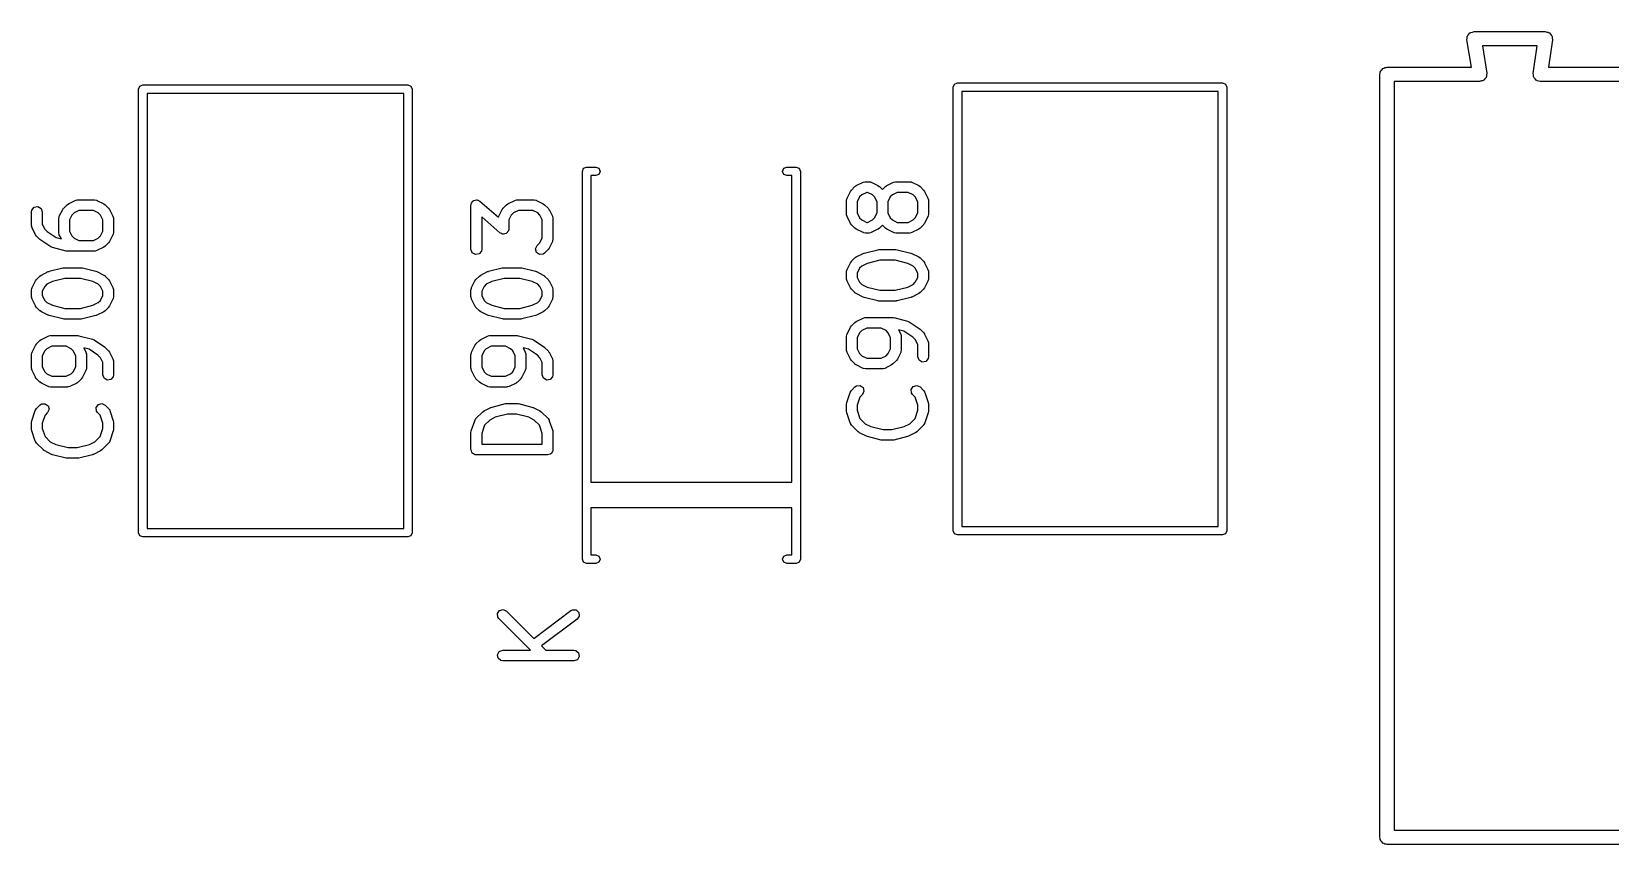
# Model space of a CAD drawing. Extents: x 77.7 to 161.9, y -134 to -51.5.
# Drawn here: x 100.22 to 122.37, y -63.11 to -51.71 of the extents above; entities that cross this region are included whole.
import ezdxf

# ---------------------------------------------------------------- set-up
doc = ezdxf.new("R2010")
doc.units = 0
doc.layers.add('BLACK', color=7, linetype='CONTINUOUS')

msp = doc.modelspace()

# ---------------------------------------------------------------- linework, layer by layer
at = {"layer": 'BLACK', "linetype": 'CONTINUOUS'}
for p, q in [((120.357, -51.8238), (120.361, -51.8006)), ((120.419, -52.208), (120.357, -51.8238)), ((120.361, -51.7771), (120.366, -51.7706)), ((120.361, -51.8006), (120.361, -51.7771)), ((120.366, -51.7706), (120.367, -51.7627)), ((120.367, -51.7627), (120.383, -51.7461)), ((120.383, -51.7461), (120.397, -51.7271)), ((120.397, -51.7271), (120.405, -51.7246)), ((120.405, -51.7246), (120.41, -51.719)), ((120.41, -51.719), (120.434, -51.7153)), ((120.434, -51.7153), (120.456, -51.708)), ((120.456, -51.708), (121.456, -51.708)), ((121.456, -51.708), (121.477, -51.715)), ((121.477, -51.715), (121.5, -51.7181)), ((121.5, -51.7181), (121.506, -51.7243)), ((121.555, -51.8219), (121.501, -52.208)), ((121.506, -51.7243), (121.515, -51.7271)), ((121.515, -51.7271), (121.528, -51.7453)), ((121.528, -51.7453), (121.544, -51.761)), ((121.544, -51.761), (121.546, -51.7698)), ((121.546, -51.7698), (121.551, -51.7771)), ((121.551, -51.7771), (121.551, -51.7997)), ((121.551, -51.7997), (121.555, -51.8219)), ((120.573, -51.908), (120.635, -52.2922)), ((121.341, -51.908), (120.573, -51.908)), ((121.287, -52.2941), (121.341, -51.908)), ((119.141, -52.2771), (119.15, -52.2643)), ((119.141, -52.2929), (119.141, -52.2771)), ((119.15, -52.2643), (119.155, -52.2492)), ((119.155, -52.2492), (119.168, -52.2399)), ((119.168, -52.2399), (119.177, -52.2271)), ((119.177, -52.2271), (119.192, -52.2222)), ((119.192, -52.2222), (119.205, -52.2129)), ((119.205, -52.2129), (119.221, -52.2129)), ((119.221, -52.2129), (119.236, -52.208)), ((119.236, -52.208), (120.419, -52.208)), ((121.501, -52.208), (126.436, -52.208)), ((101.717, -52.516), (101.735, -52.4736)), ((101.735, -52.4736), (101.777, -52.456)), ((101.777, -52.456), (105.497, -52.456)), ((105.497, -52.456), (105.539, -52.4736)), ((105.539, -52.4736), (105.557, -52.516)), ((113.147, -52.488), (113.165, -52.4456)), ((113.147, -58.708), (113.147, -52.488)), ((113.165, -52.4456), (113.207, -52.428)), ((113.207, -52.428), (116.927, -52.428)), ((116.927, -52.428), (116.969, -52.4456)), ((116.969, -52.4456), (116.987, -52.488)), ((116.987, -52.488), (116.987, -58.708)), ((119.136, -52.308), (119.141, -52.2929)), ((119.136, -63.008), (119.136, -52.308)), ((120.536, -52.408), (119.336, -52.408)), ((119.336, -52.408), (119.336, -62.908)), ((120.558, -52.4007), (120.536, -52.408)), ((120.582, -52.397), (120.558, -52.4007)), ((120.587, -52.3914), (120.582, -52.397)), ((120.595, -52.3889), (120.587, -52.3914)), ((120.609, -52.3699), (120.595, -52.3889)), ((120.625, -52.3533), (120.609, -52.3699)), ((120.626, -52.3454), (120.625, -52.3533)), ((120.631, -52.3389), (120.626, -52.3454)), ((120.635, -52.2922), (120.631, -52.3154)), ((120.631, -52.3154), (120.631, -52.3389)), ((121.291, -52.3163), (121.287, -52.2941)), ((121.291, -52.3389), (121.291, -52.3163)), ((121.296, -52.3462), (121.291, -52.3389)), ((121.298, -52.355), (121.296, -52.3462)), ((121.314, -52.3707), (121.298, -52.355)), ((121.327, -52.3889), (121.314, -52.3707)), ((121.336, -52.3917), (121.327, -52.3889)), ((121.342, -52.3979), (121.336, -52.3917)), ((121.365, -52.401), (121.342, -52.3979)), ((121.386, -52.408), (121.365, -52.401)), ((126.336, -52.408), (121.386, -52.408)), ((101.717, -58.736), (101.717, -52.516)), ((101.837, -52.576), (101.837, -58.676)), ((105.437, -52.576), (101.837, -52.576)), ((105.437, -58.676), (105.437, -52.576)), ((105.557, -52.516), (105.557, -58.736)), ((113.267, -52.548), (113.267, -58.648)), ((116.867, -52.548), (113.267, -52.548)), ((116.867, -58.648), (116.867, -52.548)), ((107.962, -53.6256), (108.004, -53.608)), ((108.004, -53.608), (108.134, -53.608)), ((108.134, -53.608), (108.176, -53.6256)), ((110.772, -53.6256), (110.814, -53.608)), ((110.814, -53.608), (110.944, -53.608)), ((110.944, -53.608), (110.986, -53.6256)), ((107.944, -53.668), (107.962, -53.6256)), ((107.944, -59.108), (107.944, -53.668)), ((108.134, -53.728), (108.064, -53.728)), ((108.064, -53.728), (108.064, -58.028)), ((108.176, -53.7104), (108.134, -53.728)), ((108.176, -53.6256), (108.194, -53.668)), ((108.194, -53.668), (108.176, -53.7104)), ((110.754, -53.668), (110.772, -53.6256)), ((110.772, -53.7104), (110.754, -53.668)), ((110.814, -53.728), (110.772, -53.7104)), ((110.884, -53.728), (110.814, -53.728)), ((110.884, -58.028), (110.884, -53.728)), ((110.986, -53.6256), (111.004, -53.668)), ((111.004, -53.668), (111.004, -59.108)), ((111.787, -53.8684), (111.882, -53.8208)), ((111.882, -53.8208), (111.907, -53.8134)), ((111.907, -53.8134), (111.912, -53.8144)), ((111.912, -53.8144), (111.916, -53.8129)), ((111.916, -53.8129), (111.963, -53.8129)), ((111.963, -53.8129), (111.989, -53.8174)), ((111.989, -53.8174), (111.993, -53.8203)), ((111.993, -53.8203), (111.997, -53.8208)), ((111.997, -53.8208), (112.092, -53.8684)), ((112.216, -53.8684), (112.311, -53.8208)), ((112.311, -53.8208), (112.336, -53.8134)), ((112.336, -53.8134), (112.34, -53.8144)), ((112.34, -53.8144), (112.344, -53.8129)), ((112.344, -53.8129), (112.535, -53.8129)), ((112.535, -53.8129), (112.561, -53.8174)), ((112.561, -53.8174), (112.564, -53.8203)), ((112.564, -53.8203), (112.568, -53.8208)), ((112.568, -53.8208), (112.664, -53.8684)), ((111.65, -54.0784), (111.655, -54.0527)), ((111.655, -54.0527), (111.658, -54.0493)), ((111.658, -54.0448), (111.706, -53.9496)), ((111.658, -54.0493), (111.658, -54.0448)), ((111.706, -53.9496), (111.719, -53.9316)), ((111.719, -53.9316), (111.72, -53.9301)), ((111.72, -53.9301), (111.768, -53.8825)), ((111.768, -53.8825), (111.786, -53.8696)), ((111.786, -53.8696), (111.787, -53.8684)), ((111.835, -54.0276), (111.8, -54.0961)), ((111.865, -53.9972), (111.835, -54.0276)), ((111.934, -53.9629), (111.865, -53.9972)), ((111.946, -53.9629), (111.934, -53.9629)), ((112.014, -53.9972), (111.946, -53.9629)), ((112.045, -54.0276), (112.014, -53.9972)), ((112.079, -54.0961), (112.045, -54.0276)), ((112.092, -53.8684), (112.11, -53.8818)), ((112.11, -53.8818), (112.112, -53.8825)), ((112.112, -53.8825), (112.154, -53.9247)), ((112.154, -53.9247), (112.196, -53.8825)), ((112.196, -53.8825), (112.215, -53.8696)), ((112.215, -53.8696), (112.216, -53.8684)), ((112.263, -54.0276), (112.229, -54.0961)), ((112.294, -53.9972), (112.263, -54.0276)), ((112.362, -53.9629), (112.294, -53.9972)), ((112.517, -53.9629), (112.362, -53.9629)), ((112.586, -53.9972), (112.517, -53.9629)), ((112.616, -54.0276), (112.586, -53.9972)), ((112.65, -54.0961), (112.616, -54.0276)), ((112.664, -53.8684), (112.682, -53.8818)), ((112.682, -53.8818), (112.683, -53.8825)), ((112.683, -53.8825), (112.731, -53.9301)), ((112.731, -53.9301), (112.744, -53.9485)), ((112.744, -53.9485), (112.745, -53.9496)), ((112.745, -53.9496), (112.792, -54.0448)), ((112.792, -54.0448), (112.8, -54.0698)), ((100.215, -54.2371), (100.22, -54.2115)), ((100.215, -54.4276), (100.215, -54.2371)), ((100.22, -54.2115), (100.253, -54.1722)), ((100.253, -54.1722), (100.303, -54.1633)), ((100.303, -54.1633), (100.348, -54.1889)), ((100.348, -54.1889), (100.365, -54.2371)), ((100.365, -54.2371), (100.365, -54.4099)), ((100.604, -54.2988), (100.652, -54.2036)), ((100.652, -54.2036), (100.665, -54.1856)), ((100.665, -54.1856), (100.666, -54.1841)), ((100.666, -54.1841), (100.714, -54.1365)), ((100.714, -54.1365), (100.732, -54.1236)), ((100.732, -54.1236), (100.733, -54.1224)), ((100.733, -54.1224), (100.828, -54.0748)), ((100.811, -54.2512), (100.781, -54.2816)), ((100.88, -54.2169), (100.811, -54.2512)), ((100.828, -54.0748), (100.853, -54.0674)), ((100.853, -54.0674), (100.858, -54.0684)), ((100.858, -54.0684), (100.862, -54.0669)), ((100.862, -54.0669), (101.1, -54.0669)), ((101.082, -54.2169), (100.88, -54.2169)), ((101.151, -54.2512), (101.082, -54.2169)), ((101.1, -54.0669), (101.126, -54.0714)), ((101.126, -54.0714), (101.129, -54.0743)), ((101.129, -54.0743), (101.133, -54.0748)), ((101.133, -54.0748), (101.229, -54.1224)), ((101.181, -54.2816), (101.151, -54.2512)), ((101.229, -54.1224), (101.247, -54.1358)), ((101.247, -54.1358), (101.248, -54.1365)), ((101.248, -54.1365), (101.296, -54.1841)), ((101.296, -54.1841), (101.309, -54.2025)), ((101.309, -54.2025), (101.31, -54.2036)), ((101.31, -54.2036), (101.357, -54.2988)), ((106.381, -54.1419), (106.383, -54.1308)), ((106.381, -54.761), (106.381, -54.1419)), ((106.383, -54.1274), (106.384, -54.1247)), ((106.383, -54.1308), (106.383, -54.1274)), ((106.384, -54.1247), (106.386, -54.1163)), ((106.386, -54.1163), (106.399, -54.1008)), ((106.399, -54.1008), (106.409, -54.0835)), ((106.409, -54.0835), (106.415, -54.0815)), ((106.415, -54.0815), (106.419, -54.077)), ((106.419, -54.077), (106.439, -54.0734)), ((106.439, -54.0734), (106.458, -54.0669)), ((106.458, -54.0669), (106.464, -54.0691)), ((106.464, -54.0691), (106.469, -54.068)), ((106.469, -54.068), (106.487, -54.0782)), ((106.487, -54.0782), (106.506, -54.0855)), ((106.506, -54.0855), (106.766, -54.313)), ((106.77, -54.2988), (106.818, -54.2036)), ((106.818, -54.2036), (106.831, -54.1856)), ((106.831, -54.1856), (106.832, -54.1841)), ((106.832, -54.1841), (106.88, -54.1365)), ((106.88, -54.1365), (106.898, -54.1236)), ((106.898, -54.1236), (106.899, -54.1224)), ((106.899, -54.1224), (106.994, -54.0748)), ((106.977, -54.2512), (106.947, -54.2816)), ((107.046, -54.2169), (106.977, -54.2512)), ((106.994, -54.0748), (107.019, -54.0674)), ((107.019, -54.0674), (107.024, -54.0684)), ((107.024, -54.0684), (107.028, -54.0669)), ((107.028, -54.0669), (107.266, -54.0669)), ((107.248, -54.2169), (107.046, -54.2169)), ((107.317, -54.2512), (107.248, -54.2169)), ((107.266, -54.0669), (107.292, -54.0714)), ((107.292, -54.0714), (107.295, -54.0743)), ((107.295, -54.0743), (107.299, -54.0748)), ((107.299, -54.0748), (107.395, -54.1224)), ((107.347, -54.2816), (107.317, -54.2512)), ((107.395, -54.1224), (107.413, -54.1358)), ((107.413, -54.1358), (107.414, -54.1365)), ((107.414, -54.1365), (107.462, -54.1841)), ((107.462, -54.1841), (107.475, -54.2025)), ((107.475, -54.2025), (107.476, -54.2036)), ((107.476, -54.2036), (107.523, -54.2988)), ((111.65, -54.2689), (111.65, -54.0784)), ((111.652, -54.2731), (111.65, -54.2689)), ((111.651, -54.2774), (111.652, -54.2731)), ((111.658, -54.3024), (111.651, -54.2774)), ((111.8, -54.0961), (111.8, -54.2512)), ((111.8, -54.2512), (111.835, -54.3197)), ((112.045, -54.3197), (112.079, -54.2512)), ((112.079, -54.2512), (112.079, -54.0961)), ((112.229, -54.0961), (112.229, -54.2512)), ((112.229, -54.2512), (112.263, -54.3197)), ((112.616, -54.3197), (112.65, -54.2512)), ((112.65, -54.2512), (112.65, -54.0961)), ((112.8, -54.2689), (112.796, -54.2945)), ((112.8, -54.0698), (112.799, -54.0742)), ((112.799, -54.0742), (112.8, -54.0784)), ((112.8, -54.0784), (112.8, -54.2689)), ((100.217, -54.4318), (100.215, -54.4276)), ((100.216, -54.4362), (100.217, -54.4318)), ((100.223, -54.4612), (100.216, -54.4362)), ((100.271, -54.5564), (100.223, -54.4612)), ((100.365, -54.4099), (100.4, -54.4784)), ((100.4, -54.4784), (100.433, -54.5122)), ((100.596, -54.3324), (100.601, -54.3067)), ((100.596, -54.5229), (100.596, -54.3324)), ((100.601, -54.3067), (100.604, -54.3033)), ((100.604, -54.3033), (100.604, -54.2988)), ((100.781, -54.2816), (100.746, -54.3501)), ((100.746, -54.3501), (100.746, -54.5052)), ((101.215, -54.3501), (101.181, -54.2816)), ((101.215, -54.5052), (101.215, -54.3501)), ((101.357, -54.2988), (101.365, -54.3238)), ((101.365, -54.3238), (101.364, -54.3282)), ((101.364, -54.3282), (101.365, -54.3324)), ((101.365, -54.3324), (101.365, -54.5229)), ((106.788, -54.5317), (106.531, -54.3072)), ((106.531, -54.3072), (106.531, -54.761)), ((106.766, -54.313), (106.767, -54.3067)), ((106.767, -54.3067), (106.77, -54.3033)), ((106.77, -54.3033), (106.77, -54.2988)), ((106.908, -54.5009), (106.895, -54.5164)), ((106.909, -54.4924), (106.908, -54.5009)), ((106.911, -54.4898), (106.909, -54.4924)), ((106.912, -54.4752), (106.91, -54.4863)), ((106.91, -54.4863), (106.911, -54.4898)), ((106.947, -54.2816), (106.912, -54.3501)), ((106.912, -54.3501), (106.912, -54.4752)), ((107.381, -54.3501), (107.347, -54.2816)), ((107.381, -54.6004), (107.381, -54.3501)), ((107.523, -54.2988), (107.531, -54.3238)), ((107.531, -54.3238), (107.53, -54.3282)), ((107.53, -54.3282), (107.531, -54.3324)), ((107.531, -54.3324), (107.531, -54.6181)), ((111.706, -54.3976), (111.658, -54.3024)), ((111.707, -54.3988), (111.706, -54.3976)), ((111.72, -54.4171), (111.707, -54.3988)), ((111.768, -54.4647), (111.72, -54.4171)), ((111.769, -54.4654), (111.768, -54.4647)), ((111.787, -54.4788), (111.769, -54.4654)), ((111.882, -54.5264), (111.787, -54.4788)), ((111.835, -54.3197), (111.865, -54.3501)), ((111.865, -54.3501), (111.934, -54.3843)), ((111.934, -54.3843), (111.946, -54.3843)), ((111.946, -54.3843), (112.014, -54.3501)), ((112.092, -54.4788), (111.997, -54.5264)), ((112.014, -54.3501), (112.045, -54.3197)), ((112.093, -54.4776), (112.092, -54.4788)), ((112.112, -54.4647), (112.093, -54.4776)), ((112.154, -54.4225), (112.112, -54.4647)), ((112.196, -54.4647), (112.154, -54.4225)), ((112.198, -54.4654), (112.196, -54.4647)), ((112.216, -54.4788), (112.198, -54.4654)), ((112.311, -54.5264), (112.216, -54.4788)), ((112.263, -54.3197), (112.294, -54.3501)), ((112.294, -54.3501), (112.362, -54.3843)), ((112.362, -54.3843), (112.517, -54.3843)), ((112.517, -54.3843), (112.586, -54.3501)), ((112.664, -54.4788), (112.568, -54.5264)), ((112.586, -54.3501), (112.616, -54.3197)), ((112.665, -54.4776), (112.664, -54.4788)), ((112.683, -54.4647), (112.665, -54.4776)), ((112.731, -54.4171), (112.683, -54.4647)), ((112.745, -54.3976), (112.731, -54.4156)), ((112.731, -54.4156), (112.731, -54.4171)), ((112.792, -54.3024), (112.745, -54.3976)), ((112.793, -54.2979), (112.792, -54.3024)), ((112.796, -54.2945), (112.793, -54.2979)), ((100.272, -54.5575), (100.271, -54.5564)), ((100.285, -54.5759), (100.272, -54.5575)), ((100.333, -54.6235), (100.285, -54.5759)), ((100.336, -54.625), (100.333, -54.6235)), ((100.344, -54.6329), (100.336, -54.625)), ((100.487, -54.7281), (100.344, -54.6329)), ((100.433, -54.5122), (100.559, -54.5961)), ((100.559, -54.5961), (100.633, -54.6146)), ((100.598, -54.5271), (100.596, -54.5229)), ((100.597, -54.5314), (100.598, -54.5271)), ((100.604, -54.5564), (100.597, -54.5314)), ((100.633, -54.6146), (100.604, -54.5564)), ((100.746, -54.5052), (100.781, -54.5737)), ((100.781, -54.5737), (100.811, -54.6041)), ((100.811, -54.6041), (100.88, -54.6383)), ((100.88, -54.6383), (101.082, -54.6383)), ((101.082, -54.6383), (101.151, -54.6041)), ((101.151, -54.6041), (101.181, -54.5737)), ((101.181, -54.5737), (101.215, -54.5052)), ((101.248, -54.7187), (101.23, -54.7316)), ((101.296, -54.6711), (101.248, -54.7187)), ((101.31, -54.6516), (101.296, -54.6696)), ((101.296, -54.6696), (101.296, -54.6711)), ((101.357, -54.5564), (101.31, -54.6516)), ((101.358, -54.5519), (101.357, -54.5564)), ((101.361, -54.5485), (101.358, -54.5519)), ((101.365, -54.5229), (101.361, -54.5485)), ((106.807, -54.539), (106.788, -54.5317)), ((106.824, -54.5491), (106.807, -54.539)), ((106.83, -54.5481), (106.824, -54.5491)), ((106.836, -54.5502), (106.83, -54.5481)), ((106.855, -54.5437), (106.836, -54.5502)), ((106.875, -54.5402), (106.855, -54.5437)), ((106.879, -54.5356), (106.875, -54.5402)), ((106.884, -54.5337), (106.879, -54.5356)), ((106.895, -54.5164), (106.884, -54.5337)), ((107.286, -54.7544), (107.308, -54.7079)), ((107.308, -54.7079), (107.347, -54.6689)), ((107.347, -54.6689), (107.381, -54.6004)), ((107.523, -54.6516), (107.476, -54.7469)), ((107.524, -54.6472), (107.523, -54.6516)), ((107.527, -54.6437), (107.524, -54.6472)), ((107.531, -54.6181), (107.527, -54.6437)), ((111.887, -54.5269), (111.882, -54.5264)), ((111.89, -54.5298), (111.887, -54.5269)), ((111.916, -54.5343), (111.89, -54.5298)), ((111.963, -54.5343), (111.916, -54.5343)), ((111.968, -54.5328), (111.963, -54.5343)), ((111.972, -54.5338), (111.968, -54.5328)), ((111.997, -54.5264), (111.972, -54.5338)), ((112.315, -54.5269), (112.311, -54.5264)), ((112.319, -54.5298), (112.315, -54.5269)), ((112.344, -54.5343), (112.319, -54.5298)), ((112.535, -54.5343), (112.344, -54.5343)), ((112.539, -54.5328), (112.535, -54.5343)), ((112.543, -54.5338), (112.539, -54.5328)), ((112.568, -54.5264), (112.543, -54.5338)), ((100.487, -54.7282), (100.487, -54.7281)), ((100.51, -54.7385), (100.487, -54.7282)), ((100.701, -54.7861), (100.51, -54.7385)), ((100.704, -54.7857), (100.701, -54.7861)), ((100.719, -54.7883), (100.704, -54.7857)), ((101.1, -54.7883), (100.719, -54.7883)), ((101.104, -54.7868), (101.1, -54.7883)), ((101.108, -54.7878), (101.104, -54.7868)), ((101.133, -54.7804), (101.108, -54.7878)), ((101.229, -54.7328), (101.133, -54.7804)), ((101.23, -54.7316), (101.229, -54.7328)), ((106.399, -54.8092), (106.381, -54.761)), ((106.443, -54.8348), (106.399, -54.8092)), ((106.494, -54.8259), (106.443, -54.8348)), ((106.527, -54.7866), (106.494, -54.8259)), ((106.531, -54.761), (106.527, -54.7866)), ((107.3, -54.804), (107.286, -54.7544)), ((107.342, -54.8334), (107.3, -54.804)), ((107.393, -54.8289), (107.342, -54.8334)), ((107.414, -54.814), (107.393, -54.8289)), ((107.462, -54.7664), (107.414, -54.814)), ((107.476, -54.7469), (107.462, -54.7649)), ((107.462, -54.7649), (107.462, -54.7664)), ((111.706, -54.9496), (111.719, -54.9316)), ((111.719, -54.9316), (111.72, -54.9301)), ((111.72, -54.9301), (111.768, -54.8825)), ((111.768, -54.8825), (111.786, -54.8696)), ((111.786, -54.8696), (111.787, -54.8684)), ((111.787, -54.8684), (111.882, -54.8208)), ((111.882, -54.8208), (111.895, -54.8171)), ((111.895, -54.8171), (111.898, -54.8151)), ((111.898, -54.8151), (112.088, -54.7675)), ((112.116, -54.9153), (111.942, -54.9587)), ((112.088, -54.7675), (112.103, -54.7665)), ((112.103, -54.7665), (112.106, -54.7653)), ((112.106, -54.7653), (112.344, -54.7653)), ((112.335, -54.9153), (112.116, -54.9153)), ((112.509, -54.9587), (112.335, -54.9153)), ((112.344, -54.7653), (112.359, -54.7679)), ((112.359, -54.7679), (112.363, -54.7675)), ((112.363, -54.7675), (112.553, -54.8151)), ((112.553, -54.8151), (112.565, -54.8204)), ((112.565, -54.8204), (112.568, -54.8208)), ((112.568, -54.8208), (112.664, -54.8684)), ((112.664, -54.8684), (112.682, -54.8818)), ((112.682, -54.8818), (112.683, -54.8825)), ((112.683, -54.8825), (112.731, -54.9301)), ((112.731, -54.9301), (112.744, -54.9485)), ((100.285, -55.1841), (100.333, -55.1365)), ((100.333, -55.1365), (100.351, -55.1236)), ((100.351, -55.1236), (100.352, -55.1224)), ((100.352, -55.1224), (100.447, -55.0748)), ((100.447, -55.0748), (100.46, -55.0711)), ((100.46, -55.0711), (100.463, -55.0691)), ((100.463, -55.0691), (100.653, -55.0215)), ((100.653, -55.0215), (100.668, -55.0205)), ((100.668, -55.0205), (100.671, -55.0193)), ((100.671, -55.0193), (100.909, -55.0193)), ((100.909, -55.0193), (100.924, -55.0219)), ((100.924, -55.0219), (100.928, -55.0215)), ((100.928, -55.0215), (101.118, -55.0691)), ((101.118, -55.0691), (101.13, -55.0744)), ((101.13, -55.0744), (101.133, -55.0748)), ((101.133, -55.0748), (101.229, -55.1224)), ((101.229, -55.1224), (101.247, -55.1358)), ((101.247, -55.1358), (101.248, -55.1365)), ((101.248, -55.1365), (101.296, -55.1841)), ((106.451, -55.1841), (106.499, -55.1365)), ((106.499, -55.1365), (106.517, -55.1236)), ((106.517, -55.1236), (106.518, -55.1224)), ((106.518, -55.1224), (106.613, -55.0748)), ((106.613, -55.0748), (106.626, -55.0711)), ((106.626, -55.0711), (106.629, -55.0691)), ((106.629, -55.0691), (106.819, -55.0215)), ((106.819, -55.0215), (106.834, -55.0205)), ((106.834, -55.0205), (106.837, -55.0193)), ((106.837, -55.0193), (107.075, -55.0193)), ((107.075, -55.0193), (107.09, -55.0219)), ((107.09, -55.0219), (107.094, -55.0215)), ((107.094, -55.0215), (107.284, -55.0691)), ((107.284, -55.0691), (107.296, -55.0744)), ((107.296, -55.0744), (107.299, -55.0748)), ((107.299, -55.0748), (107.395, -55.1224)), ((107.395, -55.1224), (107.413, -55.1358)), ((107.413, -55.1358), (107.414, -55.1365)), ((107.414, -55.1365), (107.462, -55.1841)), ((111.65, -55.0784), (111.655, -55.0527)), ((111.65, -55.1736), (111.65, -55.0784)), ((111.655, -55.0527), (111.658, -55.0493)), ((111.658, -55.0448), (111.706, -54.9496)), ((111.658, -55.0493), (111.658, -55.0448)), ((111.835, -55.0276), (111.8, -55.0961)), ((111.8, -55.0961), (111.8, -55.1559)), ((111.8, -55.1559), (111.835, -55.2244)), ((111.865, -54.9972), (111.835, -55.0276)), ((111.942, -54.9587), (111.865, -54.9972)), ((112.586, -54.9972), (112.509, -54.9587)), ((112.616, -55.0276), (112.586, -54.9972)), ((112.65, -55.0961), (112.616, -55.0276)), ((112.616, -55.2244), (112.65, -55.1559)), ((112.65, -55.1559), (112.65, -55.0961)), ((112.744, -54.9485), (112.745, -54.9496)), ((112.745, -54.9496), (112.792, -55.0448)), ((112.792, -55.0448), (112.8, -55.0698)), ((112.8, -55.0698), (112.799, -55.0742)), ((112.799, -55.0742), (112.8, -55.0784)), ((112.8, -55.0784), (112.8, -55.1736)), ((100.215, -55.3324), (100.22, -55.3067)), ((100.215, -55.4276), (100.215, -55.3324)), ((100.22, -55.3067), (100.223, -55.3033)), ((100.223, -55.2988), (100.271, -55.2036)), ((100.223, -55.3033), (100.223, -55.2988)), ((100.271, -55.2036), (100.284, -55.1856)), ((100.284, -55.1856), (100.285, -55.1841)), ((100.4, -55.2816), (100.365, -55.3501)), ((100.365, -55.3501), (100.365, -55.4099)), ((100.43, -55.2512), (100.4, -55.2816)), ((100.507, -55.2127), (100.43, -55.2512)), ((100.681, -55.1693), (100.507, -55.2127)), ((100.9, -55.1693), (100.681, -55.1693)), ((101.074, -55.2127), (100.9, -55.1693)), ((101.151, -55.2512), (101.074, -55.2127)), ((101.181, -55.2816), (101.151, -55.2512)), ((101.215, -55.3501), (101.181, -55.2816)), ((101.215, -55.4099), (101.215, -55.3501)), ((101.296, -55.1841), (101.309, -55.2025)), ((101.309, -55.2025), (101.31, -55.2036)), ((101.31, -55.2036), (101.357, -55.2988)), ((101.357, -55.2988), (101.365, -55.3238)), ((101.365, -55.3238), (101.364, -55.3282)), ((101.364, -55.3282), (101.365, -55.3324)), ((101.365, -55.3324), (101.365, -55.4276)), ((106.381, -55.3324), (106.386, -55.3067)), ((106.381, -55.4276), (106.381, -55.3324)), ((106.386, -55.3067), (106.389, -55.3033)), ((106.389, -55.2988), (106.437, -55.2036)), ((106.389, -55.3033), (106.389, -55.2988)), ((106.437, -55.2036), (106.45, -55.1856)), ((106.45, -55.1856), (106.451, -55.1841)), ((106.566, -55.2816), (106.531, -55.3501)), ((106.531, -55.3501), (106.531, -55.4099)), ((106.596, -55.2512), (106.566, -55.2816)), ((106.673, -55.2127), (106.596, -55.2512)), ((106.847, -55.1693), (106.673, -55.2127)), ((107.066, -55.1693), (106.847, -55.1693)), ((107.24, -55.2127), (107.066, -55.1693)), ((107.317, -55.2512), (107.24, -55.2127)), ((107.347, -55.2816), (107.317, -55.2512)), ((107.381, -55.3501), (107.347, -55.2816)), ((107.381, -55.4099), (107.381, -55.3501)), ((107.462, -55.1841), (107.475, -55.2025)), ((107.475, -55.2025), (107.476, -55.2036)), ((107.476, -55.2036), (107.523, -55.2988)), ((107.523, -55.2988), (107.531, -55.3238)), ((107.531, -55.3238), (107.53, -55.3282)), ((107.53, -55.3282), (107.531, -55.3324)), ((107.531, -55.3324), (107.531, -55.4276)), ((111.652, -55.1778), (111.65, -55.1736)), ((111.651, -55.1822), (111.652, -55.1778)), ((111.658, -55.2072), (111.651, -55.1822)), ((111.706, -55.3024), (111.658, -55.2072)), ((111.707, -55.3035), (111.706, -55.3024)), ((111.72, -55.3219), (111.707, -55.3035)), ((111.768, -55.3695), (111.72, -55.3219)), ((111.769, -55.3702), (111.768, -55.3695)), ((111.787, -55.3836), (111.769, -55.3702)), ((111.882, -55.4312), (111.787, -55.3836)), ((111.835, -55.2244), (111.865, -55.2548)), ((111.865, -55.2548), (111.942, -55.2933)), ((111.942, -55.2933), (112.116, -55.3367)), ((112.116, -55.3367), (112.335, -55.3367)), ((112.335, -55.3367), (112.509, -55.2933)), ((112.509, -55.2933), (112.586, -55.2548)), ((112.664, -55.3836), (112.568, -55.4312)), ((112.586, -55.2548), (112.616, -55.2244)), ((112.665, -55.3824), (112.664, -55.3836)), ((112.683, -55.3695), (112.665, -55.3824)), ((112.731, -55.3219), (112.683, -55.3695)), ((112.745, -55.3024), (112.731, -55.3204)), ((112.731, -55.3204), (112.731, -55.3219)), ((112.792, -55.2072), (112.745, -55.3024)), ((112.793, -55.2027), (112.792, -55.2072)), ((112.796, -55.1993), (112.793, -55.2027)), ((112.8, -55.1736), (112.796, -55.1993)), ((100.217, -55.4318), (100.215, -55.4276)), ((100.216, -55.4362), (100.217, -55.4318)), ((100.223, -55.4612), (100.216, -55.4362)), ((100.271, -55.5564), (100.223, -55.4612)), ((100.272, -55.5575), (100.271, -55.5564)), ((100.285, -55.5759), (100.272, -55.5575)), ((100.333, -55.6235), (100.285, -55.5759)), ((100.365, -55.4099), (100.4, -55.4784)), ((100.4, -55.4784), (100.43, -55.5088)), ((100.43, -55.5088), (100.507, -55.5473)), ((100.507, -55.5473), (100.681, -55.5907)), ((100.681, -55.5907), (100.9, -55.5907)), ((100.9, -55.5907), (101.074, -55.5473)), ((101.074, -55.5473), (101.151, -55.5088)), ((101.151, -55.5088), (101.181, -55.4784)), ((101.181, -55.4784), (101.215, -55.4099)), ((101.296, -55.5759), (101.248, -55.6235)), ((101.31, -55.5564), (101.296, -55.5744)), ((101.296, -55.5744), (101.296, -55.5759)), ((101.357, -55.4612), (101.31, -55.5564)), ((101.358, -55.4567), (101.357, -55.4612)), ((101.361, -55.4533), (101.358, -55.4567)), ((101.365, -55.4276), (101.361, -55.4533)), ((106.383, -55.4318), (106.381, -55.4276)), ((106.382, -55.4362), (106.383, -55.4318)), ((106.389, -55.4612), (106.382, -55.4362)), ((106.437, -55.5564), (106.389, -55.4612)), ((106.438, -55.5575), (106.437, -55.5564)), ((106.451, -55.5759), (106.438, -55.5575)), ((106.499, -55.6235), (106.451, -55.5759)), ((106.531, -55.4099), (106.566, -55.4784)), ((106.566, -55.4784), (106.596, -55.5088)), ((106.596, -55.5088), (106.673, -55.5473)), ((106.673, -55.5473), (106.847, -55.5907)), ((106.847, -55.5907), (107.066, -55.5907)), ((107.066, -55.5907), (107.24, -55.5473)), ((107.24, -55.5473), (107.317, -55.5088)), ((107.317, -55.5088), (107.347, -55.4784)), ((107.347, -55.4784), (107.381, -55.4099)), ((107.462, -55.5759), (107.414, -55.6235)), ((107.476, -55.5564), (107.462, -55.5744)), ((107.462, -55.5744), (107.462, -55.5759)), ((107.523, -55.4612), (107.476, -55.5564)), ((107.524, -55.4567), (107.523, -55.4612)), ((107.527, -55.4533), (107.524, -55.4567)), ((107.531, -55.4276), (107.527, -55.4533)), ((111.886, -55.4316), (111.882, -55.4312)), ((111.898, -55.4369), (111.886, -55.4316)), ((112.088, -55.4845), (111.898, -55.4369)), ((112.092, -55.4841), (112.088, -55.4845)), ((112.106, -55.4867), (112.092, -55.4841)), ((112.344, -55.4867), (112.106, -55.4867)), ((112.348, -55.4855), (112.344, -55.4867)), ((112.363, -55.4845), (112.348, -55.4855)), ((112.553, -55.4369), (112.363, -55.4845)), ((112.556, -55.4349), (112.553, -55.4369)), ((112.568, -55.4312), (112.556, -55.4349)), ((100.334, -55.6242), (100.333, -55.6235)), ((100.352, -55.6376), (100.334, -55.6242)), ((100.447, -55.6852), (100.352, -55.6376)), ((100.451, -55.6856), (100.447, -55.6852)), ((100.463, -55.6909), (100.451, -55.6856)), ((100.653, -55.7385), (100.463, -55.6909)), ((100.657, -55.7381), (100.653, -55.7385)), ((100.671, -55.7407), (100.657, -55.7381)), ((100.909, -55.7407), (100.671, -55.7407)), ((100.913, -55.7395), (100.909, -55.7407)), ((100.928, -55.7385), (100.913, -55.7395)), ((101.118, -55.6909), (100.928, -55.7385)), ((101.121, -55.6889), (101.118, -55.6909)), ((101.133, -55.6852), (101.121, -55.6889)), ((101.229, -55.6376), (101.133, -55.6852)), ((101.23, -55.6364), (101.229, -55.6376)), ((101.248, -55.6235), (101.23, -55.6364)), ((106.5, -55.6242), (106.499, -55.6235)), ((106.518, -55.6376), (106.5, -55.6242)), ((106.613, -55.6852), (106.518, -55.6376)), ((106.617, -55.6856), (106.613, -55.6852)), ((106.629, -55.6909), (106.617, -55.6856)), ((106.819, -55.7385), (106.629, -55.6909)), ((106.823, -55.7381), (106.819, -55.7385)), ((106.837, -55.7407), (106.823, -55.7381)), ((107.075, -55.7407), (106.837, -55.7407)), ((107.079, -55.7395), (107.075, -55.7407)), ((107.094, -55.7385), (107.079, -55.7395)), ((107.284, -55.6909), (107.094, -55.7385)), ((107.287, -55.6889), (107.284, -55.6909)), ((107.299, -55.6852), (107.287, -55.6889)), ((107.395, -55.6376), (107.299, -55.6852)), ((107.396, -55.6364), (107.395, -55.6376)), ((107.414, -55.6235), (107.396, -55.6364)), ((111.72, -55.8349), (111.768, -55.7873)), ((111.768, -55.7873), (111.786, -55.7744)), ((111.786, -55.7744), (111.787, -55.7732)), ((111.787, -55.7732), (111.882, -55.7256)), ((111.882, -55.7256), (111.907, -55.7182)), ((111.907, -55.7182), (111.912, -55.7192)), ((111.912, -55.7192), (111.916, -55.7177)), ((111.916, -55.7177), (112.297, -55.7177)), ((112.297, -55.7177), (112.312, -55.7203)), ((112.312, -55.7203), (112.315, -55.7199)), ((112.315, -55.7199), (112.505, -55.7675)), ((112.505, -55.7675), (112.528, -55.7778)), ((112.528, -55.7778), (112.529, -55.7779)), ((112.529, -55.7779), (112.672, -55.8731)), ((100.285, -56.0889), (100.333, -56.0413)), ((100.333, -56.0413), (100.351, -56.0284)), ((100.351, -56.0284), (100.352, -56.0272)), ((100.352, -56.0272), (100.447, -55.9796)), ((100.447, -55.9796), (100.472, -55.9722)), ((100.472, -55.9722), (100.477, -55.9732)), ((100.477, -55.9732), (100.481, -55.9717)), ((100.481, -55.9717), (100.862, -55.9717)), ((100.862, -55.9717), (100.877, -55.9743)), ((100.877, -55.9743), (100.88, -55.9739)), ((100.88, -55.9739), (101.07, -56.0215)), ((101.07, -56.0215), (101.093, -56.0318)), ((101.093, -56.0318), (101.094, -56.0319)), ((101.094, -56.0319), (101.237, -56.1271)), ((106.451, -56.0889), (106.499, -56.0413)), ((106.499, -56.0413), (106.517, -56.0284)), ((106.517, -56.0284), (106.518, -56.0272)), ((106.518, -56.0272), (106.613, -55.9796)), ((106.613, -55.9796), (106.638, -55.9722)), ((106.638, -55.9722), (106.643, -55.9732)), ((106.643, -55.9732), (106.647, -55.9717)), ((106.647, -55.9717), (107.028, -55.9717)), ((107.028, -55.9717), (107.043, -55.9743)), ((107.043, -55.9743), (107.046, -55.9739)), ((107.046, -55.9739), (107.236, -56.0215)), ((107.236, -56.0215), (107.259, -56.0318)), ((107.259, -56.0318), (107.26, -56.0319)), ((107.26, -56.0319), (107.403, -56.1271)), ((111.65, -55.9831), (111.655, -55.9575)), ((111.65, -56.1736), (111.65, -55.9831)), ((111.655, -55.9575), (111.658, -55.9541)), ((111.658, -55.9496), (111.706, -55.8544)), ((111.658, -55.9541), (111.658, -55.9496)), ((111.706, -55.8544), (111.719, -55.8364)), ((111.719, -55.8364), (111.72, -55.8349)), ((111.835, -55.9323), (111.8, -56.0008)), ((111.8, -56.0008), (111.8, -56.1559)), ((111.865, -55.9019), (111.835, -55.9323)), ((111.934, -55.8677), (111.865, -55.9019)), ((112.136, -55.8677), (111.934, -55.8677)), ((112.205, -55.9019), (112.136, -55.8677)), ((112.235, -55.9323), (112.205, -55.9019)), ((112.269, -56.0008), (112.235, -55.9323)), ((112.269, -56.1559), (112.269, -56.0008)), ((112.456, -55.9099), (112.382, -55.8914)), ((112.382, -55.8914), (112.412, -55.9496)), ((112.412, -55.9496), (112.419, -55.9746)), ((112.419, -55.9746), (112.418, -55.9789)), ((112.418, -55.9789), (112.419, -55.9831)), ((112.419, -55.9831), (112.419, -56.1736)), ((112.582, -55.9938), (112.456, -55.9099)), ((112.616, -56.0276), (112.582, -55.9938)), ((112.65, -56.0961), (112.616, -56.0276)), ((112.672, -55.8731), (112.68, -55.881)), ((112.68, -55.881), (112.683, -55.8825)), ((112.683, -55.8825), (112.731, -55.9301)), ((112.731, -55.9301), (112.744, -55.9485)), ((112.744, -55.9485), (112.745, -55.9496)), ((112.745, -55.9496), (112.792, -56.0448)), ((112.792, -56.0448), (112.8, -56.0698)), ((100.215, -56.2371), (100.22, -56.2115)), ((100.215, -56.4276), (100.215, -56.2371)), ((100.22, -56.2115), (100.223, -56.2081)), ((100.223, -56.2036), (100.271, -56.1084)), ((100.223, -56.2081), (100.223, -56.2036)), ((100.271, -56.1084), (100.284, -56.0904)), ((100.284, -56.0904), (100.285, -56.0889)), ((100.4, -56.1863), (100.365, -56.2548)), ((100.365, -56.2548), (100.365, -56.4099)), ((100.43, -56.1559), (100.4, -56.1863)), ((100.499, -56.1217), (100.43, -56.1559)), ((100.701, -56.1217), (100.499, -56.1217)), ((100.77, -56.1559), (100.701, -56.1217)), ((100.8, -56.1863), (100.77, -56.1559)), ((100.834, -56.2548), (100.8, -56.1863)), ((100.834, -56.4099), (100.834, -56.2548)), ((101.021, -56.1639), (100.947, -56.1454)), ((100.947, -56.1454), (100.977, -56.2036)), ((100.977, -56.2036), (100.984, -56.2286)), ((100.984, -56.2286), (100.983, -56.2329)), ((100.983, -56.2329), (100.984, -56.2371)), ((100.984, -56.2371), (100.984, -56.4276)), ((101.147, -56.2478), (101.021, -56.1639)), ((101.181, -56.2816), (101.147, -56.2478)), ((101.237, -56.1271), (101.245, -56.135)), ((101.245, -56.135), (101.248, -56.1365)), ((101.248, -56.1365), (101.296, -56.1841)), ((101.296, -56.1841), (101.309, -56.2025)), ((101.309, -56.2025), (101.31, -56.2036)), ((101.31, -56.2036), (101.357, -56.2988)), ((106.381, -56.2371), (106.386, -56.2115)), ((106.381, -56.4276), (106.381, -56.2371)), ((106.386, -56.2115), (106.389, -56.2081)), ((106.389, -56.2036), (106.437, -56.1084)), ((106.389, -56.2081), (106.389, -56.2036)), ((106.437, -56.1084), (106.45, -56.0904)), ((106.45, -56.0904), (106.451, -56.0889)), ((106.566, -56.1863), (106.531, -56.2548)), ((106.531, -56.2548), (106.531, -56.4099)), ((106.596, -56.1559), (106.566, -56.1863)), ((106.665, -56.1217), (106.596, -56.1559)), ((106.867, -56.1217), (106.665, -56.1217)), ((106.936, -56.1559), (106.867, -56.1217)), ((106.966, -56.1863), (106.936, -56.1559)), ((107, -56.2548), (106.966, -56.1863)), ((107, -56.4099), (107, -56.2548)), ((107.187, -56.1639), (107.113, -56.1454)), ((107.113, -56.1454), (107.143, -56.2036)), ((107.143, -56.2036), (107.15, -56.2286)), ((107.15, -56.2286), (107.149, -56.2329)), ((107.149, -56.2329), (107.15, -56.2371)), ((107.15, -56.2371), (107.15, -56.4276)), ((107.313, -56.2478), (107.187, -56.1639)), ((107.347, -56.2816), (107.313, -56.2478)), ((107.403, -56.1271), (107.411, -56.135)), ((107.411, -56.135), (107.414, -56.1365)), ((107.414, -56.1365), (107.462, -56.1841)), ((107.462, -56.1841), (107.475, -56.2025)), ((107.475, -56.2025), (107.476, -56.2036)), ((107.476, -56.2036), (107.523, -56.2988)), ((111.652, -56.1778), (111.65, -56.1736)), ((111.651, -56.1822), (111.652, -56.1778)), ((111.658, -56.2072), (111.651, -56.1822)), ((111.706, -56.3024), (111.658, -56.2072)), ((111.8, -56.1559), (111.835, -56.2244)), ((111.835, -56.2244), (111.865, -56.2548)), ((111.865, -56.2548), (111.934, -56.2891)), ((112.136, -56.2891), (112.205, -56.2548)), ((112.205, -56.2548), (112.235, -56.2244)), ((112.235, -56.2244), (112.269, -56.1559)), ((112.412, -56.2072), (112.364, -56.3024)), ((112.415, -56.1993), (112.412, -56.2027)), ((112.412, -56.2027), (112.412, -56.2072)), ((112.419, -56.1736), (112.415, -56.1993)), ((112.65, -56.2689), (112.65, -56.0961)), ((112.668, -56.3171), (112.65, -56.2689)), ((112.8, -56.2689), (112.796, -56.2945)), ((112.8, -56.0698), (112.799, -56.0742)), ((112.799, -56.0742), (112.8, -56.0784)), ((112.8, -56.0784), (112.8, -56.2689)), ((100.217, -56.4318), (100.215, -56.4276)), ((100.216, -56.4362), (100.217, -56.4318)), ((100.223, -56.4612), (100.216, -56.4362)), ((100.271, -56.5564), (100.223, -56.4612)), ((100.365, -56.4099), (100.4, -56.4784)), ((100.4, -56.4784), (100.43, -56.5088)), ((100.77, -56.5088), (100.8, -56.4784)), ((100.8, -56.4784), (100.834, -56.4099)), ((100.977, -56.4612), (100.929, -56.5564)), ((100.98, -56.4533), (100.977, -56.4567)), ((100.977, -56.4567), (100.977, -56.4612)), ((100.984, -56.4276), (100.98, -56.4533)), ((101.215, -56.3501), (101.181, -56.2816)), ((101.215, -56.5229), (101.215, -56.3501)), ((101.357, -56.2988), (101.365, -56.3238)), ((101.365, -56.3238), (101.364, -56.3282)), ((101.364, -56.3282), (101.365, -56.3324)), ((101.365, -56.3324), (101.365, -56.5229)), ((106.383, -56.4318), (106.381, -56.4276)), ((106.382, -56.4362), (106.383, -56.4318)), ((106.389, -56.4612), (106.382, -56.4362)), ((106.437, -56.5564), (106.389, -56.4612)), ((106.531, -56.4099), (106.566, -56.4784)), ((106.566, -56.4784), (106.596, -56.5088)), ((106.936, -56.5088), (106.966, -56.4784)), ((106.966, -56.4784), (107, -56.4099)), ((107.143, -56.4612), (107.095, -56.5564)), ((107.146, -56.4533), (107.143, -56.4567)), ((107.143, -56.4567), (107.143, -56.4612)), ((107.15, -56.4276), (107.146, -56.4533)), ((107.381, -56.3501), (107.347, -56.2816)), ((107.381, -56.5229), (107.381, -56.3501)), ((107.523, -56.2988), (107.531, -56.3238)), ((107.531, -56.3238), (107.53, -56.3282)), ((107.53, -56.3282), (107.531, -56.3324)), ((107.531, -56.3324), (107.531, -56.5229)), ((111.707, -56.3035), (111.706, -56.3024)), ((111.72, -56.3219), (111.707, -56.3035)), ((111.768, -56.3695), (111.72, -56.3219)), ((111.769, -56.3702), (111.768, -56.3695)), ((111.787, -56.3836), (111.769, -56.3702)), ((111.882, -56.4312), (111.787, -56.3836)), ((111.887, -56.4317), (111.882, -56.4312)), ((111.89, -56.4346), (111.887, -56.4317)), ((111.916, -56.4391), (111.89, -56.4346)), ((112.154, -56.4391), (111.916, -56.4391)), ((111.934, -56.2891), (112.136, -56.2891)), ((112.158, -56.4376), (112.154, -56.4391)), ((112.163, -56.4386), (112.158, -56.4376)), ((112.187, -56.4312), (112.163, -56.4386)), ((112.283, -56.3836), (112.187, -56.4312)), ((112.284, -56.3824), (112.283, -56.3836)), ((112.302, -56.3695), (112.284, -56.3824)), ((112.35, -56.3219), (112.302, -56.3695)), ((112.351, -56.3204), (112.35, -56.3219)), ((112.364, -56.3024), (112.351, -56.3204)), ((112.712, -56.3427), (112.668, -56.3171)), ((112.763, -56.3338), (112.712, -56.3427)), ((112.796, -56.2945), (112.763, -56.3338)), ((100.272, -56.5575), (100.271, -56.5564)), ((100.285, -56.5759), (100.272, -56.5575)), ((100.333, -56.6235), (100.285, -56.5759)), ((100.334, -56.6242), (100.333, -56.6235)), ((100.352, -56.6376), (100.334, -56.6242)), ((100.447, -56.6852), (100.352, -56.6376)), ((100.43, -56.5088), (100.499, -56.5431)), ((100.452, -56.6857), (100.447, -56.6852)), ((100.455, -56.6886), (100.452, -56.6857)), ((100.481, -56.6931), (100.455, -56.6886)), ((100.719, -56.6931), (100.481, -56.6931)), ((100.499, -56.5431), (100.701, -56.5431)), ((100.701, -56.5431), (100.77, -56.5088)), ((100.723, -56.6916), (100.719, -56.6931)), ((100.728, -56.6926), (100.723, -56.6916)), ((100.752, -56.6852), (100.728, -56.6926)), ((100.848, -56.6376), (100.752, -56.6852)), ((100.849, -56.6364), (100.848, -56.6376)), ((100.867, -56.6235), (100.849, -56.6364)), ((100.915, -56.5759), (100.867, -56.6235)), ((100.916, -56.5744), (100.915, -56.5759)), ((100.929, -56.5564), (100.916, -56.5744)), ((101.233, -56.5711), (101.215, -56.5229)), ((101.277, -56.5967), (101.233, -56.5711)), ((101.328, -56.5878), (101.277, -56.5967)), ((101.361, -56.5485), (101.328, -56.5878)), ((101.365, -56.5229), (101.361, -56.5485)), ((106.438, -56.5575), (106.437, -56.5564)), ((106.451, -56.5759), (106.438, -56.5575)), ((106.499, -56.6235), (106.451, -56.5759)), ((106.5, -56.6242), (106.499, -56.6235)), ((106.518, -56.6376), (106.5, -56.6242)), ((106.613, -56.6852), (106.518, -56.6376)), ((106.596, -56.5088), (106.665, -56.5431)), ((106.618, -56.6857), (106.613, -56.6852)), ((106.621, -56.6886), (106.618, -56.6857)), ((106.647, -56.6931), (106.621, -56.6886)), ((106.885, -56.6931), (106.647, -56.6931)), ((106.665, -56.5431), (106.867, -56.5431)), ((106.867, -56.5431), (106.936, -56.5088)), ((106.889, -56.6916), (106.885, -56.6931)), ((106.894, -56.6926), (106.889, -56.6916)), ((106.918, -56.6852), (106.894, -56.6926)), ((107.014, -56.6376), (106.918, -56.6852)), ((107.015, -56.6364), (107.014, -56.6376)), ((107.033, -56.6235), (107.015, -56.6364)), ((107.081, -56.5759), (107.033, -56.6235)), ((107.082, -56.5744), (107.081, -56.5759)), ((107.095, -56.5564), (107.082, -56.5744)), ((107.399, -56.5711), (107.381, -56.5229)), ((107.443, -56.5967), (107.399, -56.5711)), ((107.494, -56.5878), (107.443, -56.5967)), ((107.527, -56.5485), (107.494, -56.5878)), ((107.531, -56.5229), (107.527, -56.5485)), ((111.72, -56.7396), (111.768, -56.692)), ((111.768, -56.692), (111.789, -56.6771)), ((111.789, -56.6771), (111.84, -56.6726)), ((111.84, -56.6726), (111.882, -56.702)), ((111.882, -56.702), (111.895, -56.7516)), ((112.558, -56.7256), (112.587, -56.6836)), ((112.587, -56.6836), (112.637, -56.6703)), ((112.637, -56.6703), (112.683, -56.692)), ((112.683, -56.692), (112.731, -56.7396)), ((100.333, -56.946), (100.354, -56.9311)), ((100.354, -56.9311), (100.405, -56.9266)), ((100.405, -56.9266), (100.447, -56.956)), ((101.123, -56.9796), (101.152, -56.9376)), ((101.152, -56.9376), (101.202, -56.9243)), ((101.202, -56.9243), (101.248, -56.946)), ((106.676, -56.9739), (106.867, -56.9263)), ((106.867, -56.9263), (106.882, -56.9252)), ((106.882, -56.9252), (106.885, -56.924)), ((106.885, -56.924), (107.028, -56.924)), ((107.028, -56.924), (107.043, -56.9266)), ((107.043, -56.9266), (107.046, -56.9263)), ((107.046, -56.9263), (107.236, -56.9739)), ((111.65, -56.9355), (111.654, -56.9134)), ((111.65, -57.0308), (111.65, -56.9355)), ((111.654, -56.9118), (111.702, -56.7689)), ((111.654, -56.9134), (111.654, -56.9118)), ((111.702, -56.7689), (111.714, -56.746)), ((111.714, -56.746), (111.718, -56.7437)), ((111.718, -56.7437), (111.72, -56.7396)), ((111.839, -56.8332), (111.8, -56.9477)), ((111.874, -56.7981), (111.839, -56.8332)), ((111.895, -56.7516), (111.874, -56.7981)), ((112.562, -56.7767), (112.558, -56.7256)), ((112.577, -56.7981), (112.562, -56.7767)), ((112.612, -56.8332), (112.577, -56.7981)), ((112.65, -56.9477), (112.612, -56.8332)), ((112.731, -56.7396), (112.746, -56.761)), ((112.746, -56.761), (112.746, -56.7654)), ((112.746, -56.7654), (112.749, -56.7689)), ((112.749, -56.7689), (112.797, -56.9118)), ((112.797, -56.9118), (112.8, -56.934)), ((112.8, -56.934), (112.8, -56.9355)), ((112.8, -56.9355), (112.8, -57.0308)), ((100.219, -57.1658), (100.267, -57.0229)), ((100.267, -57.0229), (100.279, -57)), ((100.279, -57), (100.283, -56.9977)), ((100.283, -56.9977), (100.285, -56.9936)), ((100.285, -56.9936), (100.333, -56.946)), ((100.404, -57.0872), (100.365, -57.2017)), ((100.439, -57.0521), (100.404, -57.0872)), ((100.46, -57.0056), (100.439, -57.0521)), ((100.447, -56.956), (100.46, -57.0056)), ((101.127, -57.0307), (101.123, -56.9796)), ((101.142, -57.0521), (101.127, -57.0307)), ((101.177, -57.0872), (101.142, -57.0521)), ((101.215, -57.2017), (101.177, -57.0872)), ((101.248, -56.946), (101.296, -56.9936)), ((101.296, -56.9936), (101.311, -57.015)), ((101.311, -57.015), (101.311, -57.0194)), ((101.311, -57.0194), (101.314, -57.0229)), ((101.314, -57.0229), (101.362, -57.1658)), ((106.433, -57.1658), (106.445, -57.1429)), ((106.445, -57.1429), (106.449, -57.1406)), ((106.449, -57.1406), (106.451, -57.1365)), ((106.451, -57.1365), (106.546, -57.0413)), ((106.546, -57.0413), (106.565, -57.0284)), ((106.565, -57.0284), (106.566, -57.0272)), ((106.566, -57.0272), (106.661, -56.9796)), ((106.644, -57.1559), (106.57, -57.23)), ((106.721, -57.1174), (106.644, -57.1559)), ((106.661, -56.9796), (106.673, -56.9759)), ((106.673, -56.9759), (106.676, -56.9739)), ((106.894, -57.074), (106.721, -57.1174)), ((107.019, -57.074), (106.894, -57.074)), ((107.192, -57.1174), (107.019, -57.074)), ((107.269, -57.1559), (107.192, -57.1174)), ((107.236, -56.9739), (107.248, -56.9792)), ((107.248, -56.9792), (107.252, -56.9796)), ((107.252, -56.9796), (107.347, -57.0272)), ((107.343, -57.23), (107.269, -57.1559)), ((107.347, -57.0272), (107.365, -57.0406)), ((107.365, -57.0406), (107.367, -57.0413)), ((107.367, -57.0413), (107.462, -57.1365)), ((107.462, -57.1365), (107.477, -57.1578)), ((107.477, -57.1578), (107.477, -57.1623)), ((111.651, -57.0323), (111.65, -57.0308)), ((111.654, -57.0545), (111.651, -57.0323)), ((111.702, -57.1973), (111.654, -57.0545)), ((111.8, -56.9477), (111.8, -57.0186)), ((111.8, -57.0186), (111.839, -57.1331)), ((111.839, -57.1331), (111.913, -57.2072)), ((112.538, -57.2072), (112.612, -57.1331)), ((112.612, -57.1331), (112.65, -57.0186)), ((112.65, -57.0186), (112.65, -56.9477)), ((112.797, -57.0545), (112.749, -57.1973)), ((112.8, -57.0308), (112.796, -57.0528)), ((112.796, -57.0528), (112.797, -57.0545)), ((100.215, -57.1895), (100.219, -57.1674)), ((100.215, -57.2848), (100.215, -57.1895)), ((100.216, -57.2863), (100.215, -57.2848)), ((100.219, -57.3085), (100.216, -57.2863)), ((100.219, -57.1674), (100.219, -57.1658)), ((100.267, -57.4513), (100.219, -57.3085)), ((100.365, -57.2017), (100.365, -57.2726)), ((100.365, -57.2726), (100.404, -57.3871)), ((101.177, -57.3871), (101.215, -57.2726)), ((101.215, -57.2726), (101.215, -57.2017)), ((101.362, -57.3085), (101.314, -57.4513)), ((101.365, -57.2848), (101.361, -57.3068)), ((101.361, -57.3068), (101.362, -57.3085)), ((101.362, -57.1658), (101.365, -57.188)), ((101.365, -57.188), (101.365, -57.1895)), ((101.365, -57.1895), (101.365, -57.2848)), ((106.381, -57.3324), (106.385, -57.3103)), ((106.381, -57.5705), (106.381, -57.3324)), ((106.385, -57.3087), (106.433, -57.1658)), ((106.385, -57.3103), (106.385, -57.3087)), ((106.57, -57.23), (106.531, -57.3446)), ((106.531, -57.3446), (106.531, -57.4955)), ((107.381, -57.3445), (107.343, -57.23)), ((107.381, -57.4955), (107.381, -57.3445)), ((107.477, -57.1623), (107.48, -57.1658)), ((107.48, -57.1658), (107.528, -57.3087)), ((107.528, -57.3087), (107.531, -57.3308)), ((107.531, -57.3308), (107.531, -57.3324)), ((107.531, -57.3324), (107.531, -57.5705)), ((111.705, -57.2008), (111.702, -57.1973)), ((111.705, -57.2053), (111.705, -57.2008)), ((111.72, -57.2267), (111.705, -57.2053)), ((111.815, -57.3219), (111.72, -57.2267)), ((111.817, -57.3226), (111.815, -57.3219)), ((111.835, -57.3359), (111.817, -57.3226)), ((111.93, -57.3836), (111.835, -57.3359)), ((111.913, -57.2072), (111.99, -57.2457)), ((111.99, -57.2457), (112.163, -57.2891)), ((112.163, -57.2891), (112.288, -57.2891)), ((112.288, -57.2891), (112.461, -57.2457)), ((112.461, -57.2457), (112.538, -57.2072)), ((112.616, -57.3359), (112.521, -57.3836)), ((112.617, -57.3347), (112.616, -57.3359)), ((112.636, -57.3219), (112.617, -57.3347)), ((112.731, -57.2267), (112.636, -57.3219)), ((112.733, -57.2226), (112.731, -57.2267)), ((112.737, -57.2202), (112.733, -57.2226)), ((112.749, -57.1973), (112.737, -57.2202)), ((100.27, -57.4548), (100.267, -57.4513)), ((100.27, -57.4593), (100.27, -57.4548)), ((100.285, -57.4807), (100.27, -57.4593)), ((100.38, -57.5759), (100.285, -57.4807)), ((100.382, -57.5766), (100.38, -57.5759)), ((100.4, -57.5899), (100.382, -57.5766)), ((100.495, -57.6376), (100.4, -57.5899)), ((100.404, -57.3871), (100.478, -57.4612)), ((100.478, -57.4612), (100.555, -57.4997)), ((100.555, -57.4997), (100.728, -57.5431)), ((100.728, -57.5431), (100.853, -57.5431)), ((100.853, -57.5431), (101.026, -57.4997)), ((101.026, -57.4997), (101.103, -57.4612)), ((101.181, -57.5899), (101.086, -57.6376)), ((101.103, -57.4612), (101.177, -57.3871)), ((101.182, -57.5887), (101.181, -57.5899)), ((101.201, -57.5759), (101.182, -57.5887)), ((101.296, -57.4807), (101.201, -57.5759)), ((101.298, -57.4766), (101.296, -57.4807)), ((101.302, -57.4742), (101.298, -57.4766)), ((101.314, -57.4513), (101.302, -57.4742)), ((106.388, -57.5888), (106.381, -57.5705)), ((106.391, -57.608), (106.388, -57.5888)), ((106.531, -57.4955), (107.381, -57.4955)), ((107.527, -57.5961), (107.514, -57.6111)), ((107.529, -57.5864), (107.527, -57.5961)), ((107.53, -57.5835), (107.529, -57.5864)), ((107.531, -57.5705), (107.53, -57.5802)), ((107.53, -57.5802), (107.53, -57.5835)), ((111.933, -57.384), (111.93, -57.3836)), ((111.945, -57.3892), (111.933, -57.384)), ((112.136, -57.4369), (111.945, -57.3892)), ((112.139, -57.4365), (112.136, -57.4369)), ((112.154, -57.4391), (112.139, -57.4365)), ((112.297, -57.4391), (112.154, -57.4391)), ((112.3, -57.4379), (112.297, -57.4391)), ((112.315, -57.4369), (112.3, -57.4379)), ((112.505, -57.3892), (112.315, -57.4369)), ((112.508, -57.3872), (112.505, -57.3892)), ((112.521, -57.3836), (112.508, -57.3872)), ((100.498, -57.638), (100.495, -57.6376)), ((100.51, -57.6432), (100.498, -57.638)), ((100.701, -57.6909), (100.51, -57.6432)), ((100.704, -57.6905), (100.701, -57.6909)), ((100.719, -57.6931), (100.704, -57.6905)), ((100.862, -57.6931), (100.719, -57.6931)), ((100.865, -57.6919), (100.862, -57.6931)), ((100.88, -57.6909), (100.865, -57.6919)), ((101.07, -57.6432), (100.88, -57.6909)), ((101.073, -57.6412), (101.07, -57.6432)), ((101.086, -57.6376), (101.073, -57.6412)), ((106.397, -57.6123), (106.391, -57.608)), ((106.399, -57.6187), (106.397, -57.6123)), ((106.416, -57.6284), (106.399, -57.6187)), ((106.431, -57.641), (106.416, -57.6284)), ((106.44, -57.6427), (106.431, -57.641)), ((106.443, -57.6443), (106.44, -57.6427)), ((106.447, -57.6438), (106.443, -57.6443)), ((106.456, -57.6455), (106.447, -57.6438)), ((107.456, -57.6455), (106.456, -57.6455)), ((107.475, -57.6388), (107.456, -57.6455)), ((107.494, -57.6354), (107.475, -57.6388)), ((107.498, -57.6302), (107.494, -57.6354)), ((107.505, -57.6279), (107.498, -57.6302)), ((107.514, -57.6111), (107.505, -57.6279)), ((108.064, -58.028), (110.884, -58.028)), ((110.884, -58.388), (108.064, -58.388)), ((108.064, -58.388), (108.064, -59.048)), ((110.884, -59.048), (110.884, -58.388)), ((101.837, -58.676), (105.437, -58.676)), ((113.165, -58.7504), (113.147, -58.708)), ((113.267, -58.648), (116.867, -58.648)), ((116.987, -58.708), (116.969, -58.7504)), ((101.735, -58.7784), (101.717, -58.736)), ((101.777, -58.796), (101.735, -58.7784)), ((105.497, -58.796), (101.777, -58.796)), ((105.539, -58.7784), (105.497, -58.796)), ((105.557, -58.736), (105.539, -58.7784)), ((113.207, -58.768), (113.165, -58.7504)), ((116.927, -58.768), (113.207, -58.768)), ((116.969, -58.7504), (116.927, -58.768)), ((107.962, -59.1504), (107.944, -59.108)), ((108.004, -59.168), (107.962, -59.1504)), ((108.064, -59.048), (108.134, -59.048)), ((108.134, -59.048), (108.176, -59.0656)), ((108.176, -59.1504), (108.134, -59.168)), ((108.176, -59.0656), (108.194, -59.108)), ((108.194, -59.108), (108.176, -59.1504)), ((110.754, -59.108), (110.772, -59.0656)), ((110.772, -59.1504), (110.754, -59.108)), ((110.772, -59.0656), (110.814, -59.048)), ((110.814, -59.168), (110.772, -59.1504)), ((110.814, -59.048), (110.884, -59.048)), ((110.986, -59.1504), (110.944, -59.168)), ((111.004, -59.108), (110.986, -59.1504)), ((108.134, -59.168), (108.004, -59.168)), ((110.944, -59.168), (110.814, -59.168)), ((106.783, -59.827), (106.833, -59.8138)), ((106.833, -59.8138), (106.879, -59.8354)), ((107.781, -59.8285), (107.805, -59.8167)), ((107.805, -59.8167), (107.856, -59.8195)), ((106.754, -59.8691), (106.783, -59.827)), ((106.758, -59.9202), (106.754, -59.8691)), ((106.773, -59.9415), (106.758, -59.9202)), ((107.217, -60.3849), (106.773, -59.9415)), ((106.879, -59.8354), (107.262, -60.218)), ((107.262, -60.218), (107.781, -59.8285)), ((107.871, -59.9485), (107.369, -60.3252)), ((107.856, -59.8195), (107.893, -59.8546)), ((107.899, -59.9055), (107.871, -59.9485)), ((107.893, -59.8546), (107.899, -59.9055)), ((106.753, -60.4469), (106.778, -60.4025)), ((106.761, -60.4974), (106.753, -60.4469)), ((106.778, -60.4025), (106.826, -60.3849)), ((106.826, -60.3849), (107.217, -60.3849)), ((107.369, -60.3252), (107.429, -60.3849)), ((107.429, -60.3849), (107.826, -60.3849)), ((107.826, -60.3849), (107.852, -60.3894)), ((107.852, -60.3894), (107.891, -60.4224)), ((107.9, -60.4729), (107.875, -60.5174)), ((107.891, -60.4224), (107.9, -60.4729)), ((106.801, -60.5304), (106.761, -60.4974)), ((106.826, -60.5349), (106.801, -60.5304)), ((107.826, -60.5349), (106.826, -60.5349)), ((107.875, -60.5174), (107.826, -60.5349)), ((119.336, -62.908), (125.136, -62.908)), ((119.141, -63.0231), (119.136, -63.008)), ((119.141, -63.0389), (119.141, -63.0231)), ((119.15, -63.0517), (119.141, -63.0389)), ((119.155, -63.0668), (119.15, -63.0517)), ((119.168, -63.0761), (119.155, -63.0668)), ((119.177, -63.0889), (119.168, -63.0761)), ((119.192, -63.0938), (119.177, -63.0889)), ((119.205, -63.1031), (119.192, -63.0938)), ((119.221, -63.1031), (119.205, -63.1031)), ((119.236, -63.108), (119.221, -63.1031)), ((125.026, -63.108), (119.236, -63.108))]:
    msp.add_line(p, q, dxfattribs=at)

doc.saveas('drawing.dxf')
